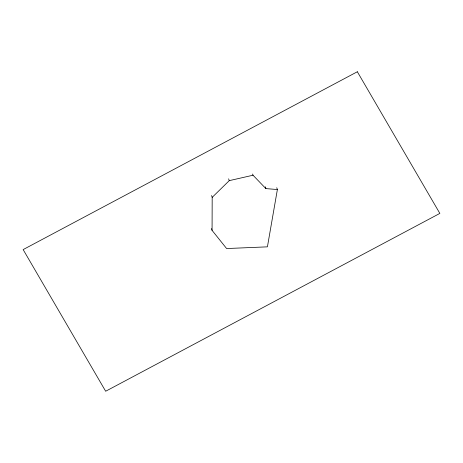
<?xml version="1.0" encoding="UTF-8"?>
<svg xmlns="http://www.w3.org/2000/svg" width="463" height="463" viewBox="0 0 463 463"><rect width="100%" height="100%" fill="white"/><g stroke="black" fill="none" stroke-linecap="round" stroke-linejoin="round"><path stroke-width="0.69" d="M276.747 187.723L277.383 189.535L267.417 246.843L226.615 248.544L212.071 230.36L212.181 197.354L211.55 195.536M212.181 197.354L229.254 180.645L253.018 175.222L265.872 188.597L277.383 189.535M265.235 186.78L265.872 188.597M252.595 174.013L253.018 175.222M228.624 178.828L229.254 180.645M211.441 228.543L212.071 230.36M357.343 71.753L23.15 249.592L105.662 391.247L439.85 213.408L357.343 71.753"/></g></svg>
